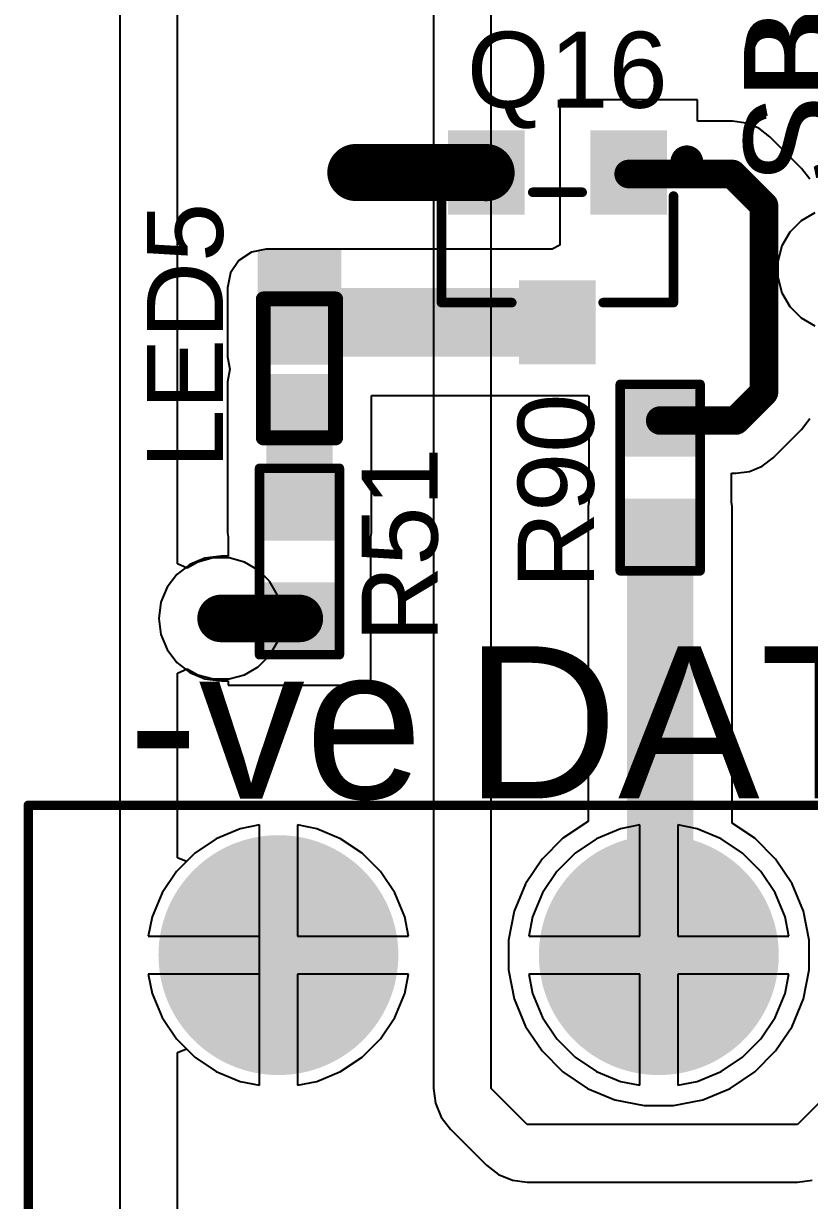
# Model space of a CAD drawing. Header units: millimetres. Extents: x 0 to 214, y 0 to 214.
# Drawn here: x 4.476 to 4.889, y 0.234 to 0.853 of the extents above; entities that cross this region are included whole.
import ezdxf

# ---------------------------------------------------------------- set-up
doc = ezdxf.new("R2010")
doc.units = ezdxf.units.MM
doc.header["$MEASUREMENT"] = 0
for name, color, linetype in [('BottomLayer', 5, 'Continuous'), ('BottomSolder', 6, 'Continuous'), ('MultiLayer', 9, 'Continuous'), ('PadHoleLayer', 156, 'Continuous'), ('TopLayer', 1, 'Continuous'), ('TopOverlay', 2, 'Continuous'), ('TopPaste', 8, 'Continuous'), ('TopSolder', 216, 'Continuous'), ('ViaHoleLayer', 16, 'Continuous')]:
    doc.layers.add(name, color=color, linetype=linetype)
doc.styles.add('Arial', font='', dxfattribs={"height": 0.2})
doc.styles.get('Arial').set_extended_font_data('Arial')

# ---------------------------------------------------------------- blocks, each defined once
blk = doc.blocks.new('RES_0603_274')
at = {"layer": 'TopLayer'}
for points in [[(-0.015, 0.0175), (-0.015, -0.0175), (-0.045, -0.0175), (-0.045, 0.0175)], [(0.045, 0.0175), (0.045, -0.0175), (0.015, -0.0175), (0.015, 0.0175)]]:
    blk.add_hatch(color=1, dxfattribs=at).paths.add_polyline_path(points)
at = {"layer": 'TopPaste'}
for points in [[(-0.015, 0.0175), (-0.015, -0.0175), (-0.045, -0.0175), (-0.045, 0.0175)], [(0.045, 0.0175), (0.045, -0.0175), (0.015, -0.0175), (0.015, 0.0175)]]:
    blk.add_hatch(color=8, dxfattribs=at).paths.add_polyline_path(points)
at = {"layer": 'TopSolder'}
for points in [[(-0.011, 0.0215), (-0.011, -0.0215), (-0.049, -0.0215), (-0.049, 0.0215)], [(0.049, 0.0215), (0.049, -0.0215), (0.011, -0.0215), (0.011, 0.0215)]]:
    blk.add_hatch(color=216, dxfattribs=at).paths.add_polyline_path(points)
at = {"layer": 'TopOverlay', "const_width": 0.005}
for points in [[(-0.049, 0.021), (-0.049, -0.021)], [(-0.049, 0.021), (0.049, 0.021)], [(0.049, 0.021), (0.049, -0.021)], [(-0.049, -0.021), (0.049, -0.021)]]:
    blk.add_lwpolyline(points, dxfattribs=at)
at = {"layer": 'TopOverlay', "const_width": 0.0025}
for points in [[(-0.05025, 0.021, 1), (-0.04775, 0.021, 1)], [(-0.05025, 0.021, 1), (-0.04775, 0.021, 1)], [(0.04775, 0.021, 1), (0.05025, 0.021, 1)], [(0.04775, 0.021, 1), (0.05025, 0.021, 1)], [(-0.05025, -0.021, 1), (-0.04775, -0.021, 1)], [(-0.05025, -0.021, 1), (-0.04775, -0.021, 1)], [(0.04775, -0.021, 1), (0.05025, -0.021, 1)], [(0.04775, -0.021, 1), (0.05025, -0.021, 1)]]:
    blk.add_lwpolyline(points, format="xyb", close=True, dxfattribs=at)
blk = doc.blocks.new('LED_0402_300')
at = {"layer": 'TopLayer'}
for points in [[(-0.0309055, 0.01417325), (-0.0064961, 0.01417325), (-0.0064961, -0.01417325), (-0.0309055, -0.01417325)], [(0.0064961, 0.01417325), (0.0309055, 0.01417325), (0.0309055, -0.01417325), (0.0064961, -0.01417325)]]:
    blk.add_hatch(color=1, dxfattribs=at).paths.add_polyline_path(points)
at = {"layer": 'TopOverlay'}
blk.add_hatch(color=2, dxfattribs=at).paths.add_polyline_path([(0.0369192, -0.022), (0.0629192, -0.022), (0.0629192, 0.022), (0.0369192, 0.022)])
at = {"layer": 'TopPaste'}
for points in [[(-0.0309055, 0.01417325), (-0.0064961, 0.01417325), (-0.0064961, -0.01417325), (-0.0309055, -0.01417325)], [(0.0064961, 0.01417325), (0.0309055, 0.01417325), (0.0309055, -0.01417325), (0.0064961, -0.01417325)]]:
    blk.add_hatch(color=8, dxfattribs=at).paths.add_polyline_path(points)
at = {"layer": 'TopSolder'}
for points in [[(-0.0349055, 0.01817325), (-0.0024961, 0.01817325), (-0.0024961, -0.01817325), (-0.0349055, -0.01817325)], [(0.0024961, 0.01817325), (0.0349055, 0.01817325), (0.0349055, -0.01817325), (0.0024961, -0.01817325)]]:
    blk.add_hatch(color=216, dxfattribs=at).paths.add_polyline_path(points)
at = {"layer": 'TopOverlay', "const_width": 0.007874}
for points in [[(-0.036, 0.019), (-0.036, -0.019)], [(-0.036, 0.019), (0.037, 0.019)], [(0.037, 0.019), (0.037, -0.019)], [(-0.036, -0.019), (0.037, -0.019)]]:
    blk.add_lwpolyline(points, dxfattribs=at)
at = {"layer": 'TopOverlay', "const_width": 0.003937}
for points in [[(-0.0379685, 0.019, 1), (-0.0340315, 0.019, 1)], [(-0.0379685, 0.019, 1), (-0.0340315, 0.019, 1)], [(0.0350315, 0.019, 1), (0.0389685, 0.019, 1)], [(0.0350315, 0.019, 1), (0.0389685, 0.019, 1)], [(-0.0379685, -0.019, 1), (-0.0340315, -0.019, 1)], [(-0.0379685, -0.019, 1), (-0.0340315, -0.019, 1)], [(0.0350315, -0.019, 1), (0.0389685, -0.019, 1)], [(0.0350315, -0.019, 1), (0.0389685, -0.019, 1)]]:
    blk.add_lwpolyline(points, format="xyb", close=True, dxfattribs=at)
blk = doc.blocks.new('TBP01R1_508_03BE_307')
at = {"layer": 'BottomLayer'}
blk.add_hatch(color=5, dxfattribs=at).paths.add_polyline_path([(-0.1590551, 0.0590551), (-0.0409449, 0.0590551), (-0.0409449, -0.0590551), (-0.1590551, -0.0590551)])
h = blk.add_hatch(color=5, dxfattribs=at)
edge = h.paths.add_edge_path()
edge.add_arc((0.1, 0), 0.0590551, 0, 360)
h = blk.add_hatch(color=5, dxfattribs=at)
edge = h.paths.add_edge_path()
edge.add_arc((0.3, 0), 0.0590551, 0, 360)
at = {"layer": 'BottomSolder'}
blk.add_hatch(color=6, dxfattribs=at).paths.add_polyline_path([(-0.1630551, 0.0630551), (-0.0369449, 0.0630551), (-0.0369449, -0.0630551), (-0.1630551, -0.0630551)])
h = blk.add_hatch(color=6, dxfattribs=at)
edge = h.paths.add_edge_path()
edge.add_arc((0.1, 0), 0.0630551, 0, 360)
h = blk.add_hatch(color=6, dxfattribs=at)
edge = h.paths.add_edge_path()
edge.add_arc((0.3, 0), 0.0630551, 0, 360)
at = {"layer": 'MultiLayer'}
blk.add_hatch(color=9, dxfattribs=at).paths.add_polyline_path([(-0.1590551, 0.0590551), (-0.0409449, 0.0590551), (-0.0409449, -0.0590551), (-0.1590551, -0.0590551)])
h = blk.add_hatch(color=9, dxfattribs=at)
edge = h.paths.add_edge_path()
edge.add_arc((0.1, 0), 0.0590551, 0, 360)
h = blk.add_hatch(color=9, dxfattribs=at)
edge = h.paths.add_edge_path()
edge.add_arc((0.3, 0), 0.0590551, 0, 360)
at = {"layer": 'PadHoleLayer'}
h = blk.add_hatch(color=156, dxfattribs=at)
edge = h.paths.add_edge_path()
edge.add_arc((-0.1, 0), 0.0334645, 0, 360)
h = blk.add_hatch(color=156, dxfattribs=at)
edge = h.paths.add_edge_path()
edge.add_arc((0.1, 0), 0.0334645, 0, 360)
h = blk.add_hatch(color=156, dxfattribs=at)
edge = h.paths.add_edge_path()
edge.add_arc((0.3, 0), 0.0334645, 0, 360)
at = {"layer": 'TopLayer'}
blk.add_hatch(color=1, dxfattribs=at).paths.add_polyline_path([(-0.1590551, 0.0590551), (-0.0409449, 0.0590551), (-0.0409449, -0.0590551), (-0.1590551, -0.0590551)])
h = blk.add_hatch(color=1, dxfattribs=at)
edge = h.paths.add_edge_path()
edge.add_arc((0.1, 0), 0.0590551, 0, 360)
h = blk.add_hatch(color=1, dxfattribs=at)
edge = h.paths.add_edge_path()
edge.add_arc((0.3, 0), 0.0590551, 0, 360)
at = {"layer": 'TopSolder'}
blk.add_hatch(color=216, dxfattribs=at).paths.add_polyline_path([(-0.1630551, 0.0630551), (-0.0369449, 0.0630551), (-0.0369449, -0.0630551), (-0.1630551, -0.0630551)])
h = blk.add_hatch(color=216, dxfattribs=at)
edge = h.paths.add_edge_path()
edge.add_arc((0.1, 0), 0.0630551, 0, 360)
h = blk.add_hatch(color=216, dxfattribs=at)
edge = h.paths.add_edge_path()
edge.add_arc((0.3, 0), 0.0630551, 0, 360)
at = {"layer": 'TopOverlay'}
for points, const_width in [([(-0.2314961, 0.3937008), (-0.2314961, -0.0787402)], 0.005), ([(0.4314961, 0.3937008), (-0.2314961, 0.3937008)], 0.005), ([(0.4314961, 0.3937008), (0.4314961, -0.0787402)], 0.005), ([(-0.126, 0.32), (-0.145, 0.339)], 0.01), ([(-0.075, 0.339), (-0.094, 0.32)], 0.01), ([(0.074, 0.32), (0.055, 0.339)], 0.01), ([(0.074, 0.32), (0.055, 0.339)], 0.01), ([(0.125, 0.339), (0.106, 0.32)], 0.01), ([(0.125, 0.339), (0.106, 0.32)], 0.01), ([(0.274, 0.32), (0.255, 0.339)], 0.01), ([(0.325, 0.339), (0.306, 0.32)], 0.01), ([(-0.094, 0.32), (-0.126, 0.32)], 0.01), ([(0.106, 0.32), (0.074, 0.32)], 0.01), ([(0.106, 0.32), (0.074, 0.32)], 0.01), ([(0.306, 0.32), (0.274, 0.32)], 0.01), ([(0.4314961, -0.0787402), (-0.2314961, -0.0787402)], 0.005)]:
    blk.add_lwpolyline(points, dxfattribs=dict(at, const_width=const_width))
for points, const_width in [([(-0.2327461, 0.3937008, 1), (-0.2302461, 0.3937008, 1)], 0.0025), ([(-0.2327461, 0.3937008, 1), (-0.2302461, 0.3937008, 1)], 0.0025), ([(0.4302461, 0.3937008, 1), (0.4327461, 0.3937008, 1)], 0.0025), ([(0.4302461, 0.3937008, 1), (0.4327461, 0.3937008, 1)], 0.0025), ([(-0.1475, 0.339, 1), (-0.1425, 0.339, 1)], 0.005), ([(-0.0775, 0.339, 1), (-0.0725, 0.339, 1)], 0.005), ([(0.0525, 0.339, 1), (0.0575, 0.339, 1)], 0.005), ([(0.0525, 0.339, 1), (0.0575, 0.339, 1)], 0.005), ([(0.1225, 0.339, 1), (0.1275, 0.339, 1)], 0.005), ([(0.1225, 0.339, 1), (0.1275, 0.339, 1)], 0.005), ([(0.2525, 0.339, 1), (0.2575, 0.339, 1)], 0.005), ([(0.3225, 0.339, 1), (0.3275, 0.339, 1)], 0.005), ([(-0.1285, 0.32, 1), (-0.1235, 0.32, 1)], 0.005), ([(-0.1285, 0.32, 1), (-0.1235, 0.32, 1)], 0.005), ([(-0.0965, 0.32, 1), (-0.0915, 0.32, 1)], 0.005), ([(-0.0965, 0.32, 1), (-0.0915, 0.32, 1)], 0.005), ([(0.0715, 0.32, 1), (0.0765, 0.32, 1)], 0.005), ([(0.0715, 0.32, 1), (0.0765, 0.32, 1)], 0.005), ([(0.0715, 0.32, 1), (0.0765, 0.32, 1)], 0.005), ([(0.0715, 0.32, 1), (0.0765, 0.32, 1)], 0.005), ([(0.1035, 0.32, 1), (0.1085, 0.32, 1)], 0.005), ([(0.1035, 0.32, 1), (0.1085, 0.32, 1)], 0.005), ([(0.1035, 0.32, 1), (0.1085, 0.32, 1)], 0.005), ([(0.1035, 0.32, 1), (0.1085, 0.32, 1)], 0.005), ([(0.2715, 0.32, 1), (0.2765, 0.32, 1)], 0.005), ([(0.2715, 0.32, 1), (0.2765, 0.32, 1)], 0.005), ([(0.3035, 0.32, 1), (0.3085, 0.32, 1)], 0.005), ([(0.3035, 0.32, 1), (0.3085, 0.32, 1)], 0.005), ([(-0.103063, -0.067, 1), (-0.110937, -0.067, 1)], 0.007874), ([(-0.1129055, -0.067, 1), (-0.1089685, -0.067, 1)], 0.003937), ([(-0.1050315, -0.067, 1), (-0.1010945, -0.067, 1)], 0.003937), ([(-0.2327461, -0.0787402, 1), (-0.2302461, -0.0787402, 1)], 0.0025), ([(-0.2327461, -0.0787402, 1), (-0.2302461, -0.0787402, 1)], 0.0025), ([(0.4302461, -0.0787402, 1), (0.4327461, -0.0787402, 1)], 0.0025), ([(0.4302461, -0.0787402, 1), (0.4327461, -0.0787402, 1)], 0.0025)]:
    blk.add_lwpolyline(points, format="xyb", close=True, dxfattribs=dict(at, const_width=const_width))
blk = doc.blocks.new('S______B______392')
at = {"layer": 'TopLayer'}
for points in [[(-0.045, -0.0175), (-0.045, 0.0175), (-0.015, 0.0175), (-0.015, -0.0175)], [(0.015, -0.0175), (0.015, 0.0175), (0.045, 0.0175), (0.045, -0.0175)]]:
    blk.add_hatch(color=1, dxfattribs=at).paths.add_polyline_path(points)
at = {"layer": 'TopPaste'}
for points in [[(-0.045, -0.0175), (-0.045, 0.0175), (-0.015, 0.0175), (-0.015, -0.0175)], [(0.015, -0.0175), (0.015, 0.0175), (0.045, 0.0175), (0.045, -0.0175)]]:
    blk.add_hatch(color=8, dxfattribs=at).paths.add_polyline_path(points)
at = {"layer": 'TopSolder'}
for points in [[(-0.049, -0.0215), (-0.049, 0.0215), (-0.011, 0.0215), (-0.011, -0.0215)], [(0.011, -0.0215), (0.011, 0.0215), (0.049, 0.0215), (0.049, -0.0215)]]:
    blk.add_hatch(color=216, dxfattribs=at).paths.add_polyline_path(points)
at = {"layer": 'TopOverlay', "const_width": 0.005}
for points in [[(0.05, 0.022), (-0.05, 0.022)], [(-0.05, -0.022), (-0.05, 0.022)], [(0.05, -0.022), (0.05, 0.022)], [(0.05, -0.022), (-0.05, -0.022)]]:
    blk.add_lwpolyline(points, dxfattribs=at)
at = {"layer": 'TopOverlay', "const_width": 0.0025}
for points in [[(-0.05125, 0.022, 1), (-0.04875, 0.022, 1)], [(-0.05125, 0.022, 1), (-0.04875, 0.022, 1)], [(0.04875, 0.022, 1), (0.05125, 0.022, 1)], [(0.04875, 0.022, 1), (0.05125, 0.022, 1)], [(-0.05125, -0.022, 1), (-0.04875, -0.022, 1)], [(-0.05125, -0.022, 1), (-0.04875, -0.022, 1)], [(0.04875, -0.022, 1), (0.05125, -0.022, 1)], [(0.04875, -0.022, 1), (0.05125, -0.022, 1)]]:
    blk.add_lwpolyline(points, format="xyb", close=True, dxfattribs=at)
at = {"layer": 'TopOverlay'}
blk.add_text('SB2', height=0.05, rotation=-180, dxfattribs=at).set_placement((0.0468972, -0.027803))
blk = doc.blocks.new('RES_0603_399')
at = {"layer": 'TopLayer'}
for points in [[(-0.015, 0.0175), (-0.015, -0.0175), (-0.045, -0.0175), (-0.045, 0.0175)], [(0.045, 0.0175), (0.045, -0.0175), (0.015, -0.0175), (0.015, 0.0175)]]:
    blk.add_hatch(color=1, dxfattribs=at).paths.add_polyline_path(points)
at = {"layer": 'TopPaste'}
for points in [[(-0.015, 0.0175), (-0.015, -0.0175), (-0.045, -0.0175), (-0.045, 0.0175)], [(0.045, 0.0175), (0.045, -0.0175), (0.015, -0.0175), (0.015, 0.0175)]]:
    blk.add_hatch(color=8, dxfattribs=at).paths.add_polyline_path(points)
at = {"layer": 'TopSolder'}
for points in [[(-0.011, 0.0215), (-0.011, -0.0215), (-0.049, -0.0215), (-0.049, 0.0215)], [(0.049, 0.0215), (0.049, -0.0215), (0.011, -0.0215), (0.011, 0.0215)]]:
    blk.add_hatch(color=216, dxfattribs=at).paths.add_polyline_path(points)
at = {"layer": 'TopOverlay', "const_width": 0.005}
for points in [[(0.049, 0.021), (-0.049, 0.021)], [(-0.049, -0.021), (-0.049, 0.021)], [(0.049, -0.021), (0.049, 0.021)], [(0.049, -0.021), (-0.049, -0.021)]]:
    blk.add_lwpolyline(points, dxfattribs=at)
at = {"layer": 'TopOverlay', "const_width": 0.0025}
for points in [[(-0.05025, 0.021, 1), (-0.04775, 0.021, 1)], [(-0.05025, 0.021, 1), (-0.04775, 0.021, 1)], [(0.04775, 0.021, 1), (0.05025, 0.021, 1)], [(0.04775, 0.021, 1), (0.05025, 0.021, 1)], [(-0.05025, -0.021, 1), (-0.04775, -0.021, 1)], [(-0.05025, -0.021, 1), (-0.04775, -0.021, 1)], [(0.04775, -0.021, 1), (0.05025, -0.021, 1)], [(0.04775, -0.021, 1), (0.05025, -0.021, 1)]]:
    blk.add_lwpolyline(points, format="xyb", close=True, dxfattribs=at)
blk = doc.blocks.new('SOT_23_430')
at = {"layer": 'TopLayer'}
for points in [[(-0.01614175, 0.05748035), (0.01614175, 0.05748035), (0.01614175, 0.02125985), (-0.01614175, 0.02125985)], [(-0.05354335, -0.02125985), (-0.02125985, -0.02125985), (-0.02125985, -0.05748035), (-0.05354335, -0.05748035)], [(0.02125985, -0.02125985), (0.05354335, -0.02125985), (0.05354335, -0.05748035), (0.02125985, -0.05748035)]]:
    blk.add_hatch(color=1, dxfattribs=at).paths.add_polyline_path(points)
at = {"layer": 'TopPaste'}
for points in [[(-0.01614175, 0.05748035), (0.01614175, 0.05748035), (0.01614175, 0.02125985), (-0.01614175, 0.02125985)], [(-0.05354335, -0.02125985), (-0.02125985, -0.02125985), (-0.02125985, -0.05748035), (-0.05354335, -0.05748035)], [(0.02125985, -0.02125985), (0.05354335, -0.02125985), (0.05354335, -0.05748035), (0.02125985, -0.05748035)]]:
    blk.add_hatch(color=8, dxfattribs=at).paths.add_polyline_path(points)
at = {"layer": 'TopSolder'}
for points in [[(-0.02014175, 0.06148035), (0.02014175, 0.06148035), (0.02014175, 0.01725985), (-0.02014175, 0.01725985)], [(-0.05754335, -0.01725985), (-0.01725985, -0.01725985), (-0.01725985, -0.06148035), (-0.05754335, -0.06148035)], [(0.01725985, -0.01725985), (0.05754335, -0.01725985), (0.05754335, -0.06148035), (0.01725985, -0.06148035)]]:
    blk.add_hatch(color=216, dxfattribs=at).paths.add_polyline_path(points)
at = {"layer": 'TopOverlay', "const_width": 0.005}
for points in [[(-0.024, 0.029), (-0.061, 0.029)], [(-0.061, 0.029), (-0.061, -0.027)], [(0.061, 0.029), (0.024, 0.029)], [(0.061, 0.029), (0.061, -0.027)], [(0.013, -0.029), (-0.013, -0.029)]]:
    blk.add_lwpolyline(points, dxfattribs=at)
at = {"layer": 'TopOverlay'}
for points, const_width in [([(-0.06225, 0.029, 1), (-0.05975, 0.029, 1)], 0.0025), ([(-0.06225, 0.029, 1), (-0.05975, 0.029, 1)], 0.0025), ([(-0.02525, 0.029, 1), (-0.02275, 0.029, 1)], 0.0025), ([(0.02275, 0.029, 1), (0.02525, 0.029, 1)], 0.0025), ([(0.05975, 0.029, 1), (0.06225, 0.029, 1)], 0.0025), ([(0.05975, 0.029, 1), (0.06225, 0.029, 1)], 0.0025), ([(-0.06225, -0.027, 1), (-0.05975, -0.027, 1)], 0.0025), ([(0.05975, -0.027, 1), (0.06225, -0.027, 1)], 0.0025), ([(-0.01425, -0.029, 1), (-0.01175, -0.029, 1)], 0.0025), ([(0.01175, -0.029, 1), (0.01425, -0.029, 1)], 0.0025), ([(-0.0643944, -0.045, 1), (-0.0716056, -0.045, 1)], 0.01), ([(-0.0741056, -0.045, 1), (-0.0691056, -0.045, 1)], 0.005), ([(-0.0668944, -0.045, 1), (-0.0618944, -0.045, 1)], 0.005)]:
    blk.add_lwpolyline(points, format="xyb", close=True, dxfattribs=dict(at, const_width=const_width))

msp = doc.modelspace()

# ---------------------------------------------------------------- hatches: boundary and pattern name
at = {"layer": 'BottomLayer'}
h = msp.add_hatch(color=5, dxfattribs=at)
edge = h.paths.add_edge_path()
edge.add_arc((4.6508676, 0.7744045), 0.011811, 0, 360)
h = msp.add_hatch(color=5, dxfattribs=at)
edge = h.paths.add_edge_path()
edge.add_arc((4.58, 0.54), 0.011811, 0, 360)
at = {"layer": 'BottomSolder'}
h = msp.add_hatch(color=6, dxfattribs=at)
edge = h.paths.add_edge_path()
edge.add_arc((4.6508676, 0.7744045), 0.0059055, 0, 360)
at = {"layer": 'TopLayer'}
h = msp.add_hatch(color=1, dxfattribs=at)
edge = h.paths.add_edge_path()
edge.add_arc((4.6508676, 0.7744045), 0.011811, 0, 360)
for points in [[(4.6037295, 0.677554), (4.7730093, 0.677554), (4.7730093, 0.7137746), (4.6037295, 0.7137746)], [(4.6037295, 0.5849236), (4.6387295, 0.5849236), (4.6387295, 0.6644274), (4.6037295, 0.6644274)], [(4.7933676, 0.3630327), (4.8283676, 0.3630327), (4.8283676, 0.5990343), (4.7933676, 0.5990343)]]:
    msp.add_hatch(color=1, dxfattribs=at).paths.add_polyline_path(points)
h = msp.add_hatch(color=1, dxfattribs=at)
edge = h.paths.add_edge_path()
edge.add_arc((4.58, 0.54), 0.011811, 0, 360)
at = {"layer": 'TopSolder'}
h = msp.add_hatch(color=216, dxfattribs=at)
edge = h.paths.add_edge_path()
edge.add_arc((4.6508676, 0.7744045), 0.0059055, 0, 360)
at = {"layer": 'ViaHoleLayer'}
h = msp.add_hatch(color=16, dxfattribs=at)
edge = h.paths.add_edge_path()
edge.add_arc((4.6508676, 0.7744045), 0.0059055, 0, 360)
h = msp.add_hatch(color=16, dxfattribs=at)
edge = h.paths.add_edge_path()
edge.add_arc((4.58, 0.54), 0.0059055, 0, 360)

# ---------------------------------------------------------------- linework, layer by layer
at = {"layer": 'BottomLayer'}
for p, q in [((4.5268671, 0.8969332), (4.5268676, 0.825)), ((4.722, 0.541), (4.722, 0.8917663)), ((4.5571265, 0.825), (4.5571261, 0.8785457)), ((4.6917411, 0.8783961), (4.6917411, 0.541)), ((4.5268676, 0.825), (4.5268676, 0.0508676)), ((4.5571265, 0.5686891), (4.5571265, 0.825)), ((4.8849844, 0.7489608), (4.8790617, 0.7430381)), ((4.8922382, 0.7531488), (4.8849844, 0.7489608)), ((4.8790617, 0.7430381), (4.8748737, 0.7357843)), ((4.8748737, 0.7357843), (4.8727058, 0.7276937)), ((4.8727058, 0.7276937), (4.8727058, 0.7193177)), ((4.8727058, 0.7193177), (4.8748737, 0.7112271)), ((4.8748737, 0.7112271), (4.8790617, 0.7039733)), ((4.8790617, 0.7039733), (4.8849844, 0.6980506)), ((4.8849844, 0.6980506), (4.8922382, 0.6938626)), ((4.5677214, 0.5696431), (4.5621265, 0.5664129)), ((4.575812, 0.571811), (4.5677214, 0.5696431)), ((4.584188, 0.571811), (4.575812, 0.571811)), ((4.5922786, 0.5696431), (4.584188, 0.571811)), ((4.5995324, 0.5654551), (4.5922786, 0.5696431)), ((4.5621265, 0.5664129), (4.5571265, 0.5686891)), ((4.6054551, 0.5595324), (4.5995324, 0.5654551)), ((4.6096431, 0.5522786), (4.6054551, 0.5595324)), ((4.611811, 0.544188), (4.6096431, 0.5522786)), ((4.611811, 0.535812), (4.611811, 0.544188)), ((4.6917411, 0.541), (4.6917409, 0.2930008)), ((4.7219998, 0.2930001), (4.722, 0.541)), ((4.6096431, 0.5277214), (4.611811, 0.535812)), ((4.6054551, 0.5204676), (4.6096431, 0.5277214)), ((4.5995324, 0.5145449), (4.6054551, 0.5204676)), ((4.5571265, 0.5113109), (4.5621265, 0.5135871)), ((4.5621265, 0.5135871), (4.5677214, 0.5103569)), ((4.5922786, 0.5103569), (4.5995324, 0.5145449)), ((4.5571265, 0.4141997), (4.5571265, 0.5113109)), ((4.5677214, 0.5103569), (4.575812, 0.508189)), ((4.575812, 0.508189), (4.584188, 0.508189)), ((4.584188, 0.508189), (4.5922786, 0.5103569)), ((4.5900084, 0.429434), (4.5774412, 0.4242285)), ((4.6001508, 0.4314515), (4.5900084, 0.429434)), ((4.6001508, 0.3630327), (4.6001508, 0.4314515)), ((4.6302936, 0.429434), (4.6201508, 0.4314516)), ((4.6201508, 0.4314516), (4.6201508, 0.3730327)), ((4.6428608, 0.4242285), (4.6302936, 0.429434)), ((4.7900084, 0.429434), (4.7774412, 0.4242285)), ((4.8001508, 0.4314515), (4.7900084, 0.429434)), ((4.8001508, 0.3730327), (4.8001508, 0.4314515)), ((4.8302936, 0.429434), (4.8201508, 0.4314516)), ((4.8201508, 0.4314516), (4.8201508, 0.3730327)), ((4.8428608, 0.4242285), (4.8302936, 0.429434)), ((4.5774412, 0.4242285), (4.566131, 0.4166713)), ((4.654171, 0.4166713), (4.6428608, 0.4242285)), ((4.7774412, 0.4242285), (4.766131, 0.4166713)), ((4.854171, 0.4166713), (4.8428608, 0.4242285)), ((4.566131, 0.4166713), (4.5617459, 0.4122862)), ((4.6637896, 0.4070527), (4.654171, 0.4166713)), ((4.766131, 0.4166713), (4.7565124, 0.4070527)), ((4.8637896, 0.4070527), (4.854171, 0.4166713)), ((4.5617459, 0.4122862), (4.5571265, 0.4141997)), ((4.6713468, 0.3957425), (4.6637896, 0.4070527)), ((4.7565124, 0.4070527), (4.7489552, 0.3957425)), ((4.8713468, 0.3957425), (4.8637896, 0.4070527)), ((4.6765523, 0.3831753), (4.6713468, 0.3957425)), ((4.7489552, 0.3957425), (4.7437497, 0.3831753)), ((4.8765523, 0.3831753), (4.8713468, 0.3957425)), ((4.6785698, 0.3730327), (4.6765523, 0.3831753)), ((4.7437497, 0.3831753), (4.7417322, 0.3730327)), ((4.8785698, 0.3730327), (4.8765523, 0.3831753)), ((4.6201508, 0.3730327), (4.6785698, 0.3730327)), ((4.7417322, 0.3730327), (4.8001508, 0.3730327)), ((4.8201508, 0.3730327), (4.8785698, 0.3730327)), ((4.6001508, 0.2946139), (4.6001508, 0.3630327)), ((4.6785698, 0.3530327), (4.6201508, 0.3530327)), ((4.6201508, 0.3530327), (4.6201508, 0.2946138)), ((4.6765523, 0.3428901), (4.6785698, 0.3530327)), ((4.8001508, 0.3530327), (4.7417322, 0.3530327)), ((4.7417322, 0.3530327), (4.7437497, 0.3428901)), ((4.8001508, 0.2946139), (4.8001508, 0.3530327)), ((4.8785698, 0.3530327), (4.8201508, 0.3530327)), ((4.8201508, 0.3530327), (4.8201508, 0.2946138)), ((4.8765523, 0.3428901), (4.8785698, 0.3530327)), ((4.6713468, 0.3303229), (4.6765523, 0.3428901)), ((4.7437497, 0.3428901), (4.7489552, 0.3303229)), ((4.8713468, 0.3303229), (4.8765523, 0.3428901)), ((4.6637896, 0.3190127), (4.6713468, 0.3303229)), ((4.7489552, 0.3303229), (4.7565124, 0.3190127)), ((4.8637896, 0.3190127), (4.8713468, 0.3303229)), ((4.654171, 0.3093941), (4.6637896, 0.3190127)), ((4.7565124, 0.3190127), (4.766131, 0.3093941)), ((4.854171, 0.3093941), (4.8637896, 0.3190127)), ((4.5571265, 0.3118657), (4.5617459, 0.3137792)), ((4.5571265, 0.0508676), (4.5571265, 0.3118657)), ((4.5617459, 0.3137792), (4.566131, 0.3093941)), ((4.566131, 0.3093941), (4.5774412, 0.3018369)), ((4.6428608, 0.3018369), (4.654171, 0.3093941)), ((4.766131, 0.3093941), (4.7774412, 0.3018369)), ((4.8428608, 0.3018369), (4.854171, 0.3093941)), ((4.5774412, 0.3018369), (4.5900084, 0.2966314)), ((4.6302936, 0.2966314), (4.6428608, 0.3018369)), ((4.7774412, 0.3018369), (4.7900084, 0.2966314)), ((4.8302936, 0.2966314), (4.8428608, 0.3018369)), ((4.5900084, 0.2966314), (4.6001508, 0.2946139)), ((4.6201508, 0.2946138), (4.6302936, 0.2966314)), ((4.6917409, 0.2930008), (4.6917408, 0.293)), ((4.6917408, 0.293), (4.6927719, 0.2851685)), ((4.741, 0.274), (4.7219998, 0.2930001)), ((4.7900084, 0.2966314), (4.8001508, 0.2946139)), ((4.8201508, 0.2946138), (4.8302936, 0.2966314)), ((4.903, 0.2939999), (4.8829999, 0.274)), ((4.6927719, 0.2851685), (4.6957948, 0.2778706)), ((4.6957948, 0.2778706), (4.7006035, 0.2716038)), ((4.8829999, 0.274), (4.741, 0.274)), ((4.7006035, 0.2716038), (4.7006039, 0.2716035)), ((4.7006039, 0.2716035), (4.7196034, 0.2526041)), ((4.7196034, 0.2526041), (4.7196037, 0.2526037)), ((4.7196037, 0.2526037), (4.7258706, 0.2477949)), ((4.7258706, 0.2477949), (4.7331684, 0.2447721)), ((4.7331684, 0.2447721), (4.741, 0.2437411)), ((4.741, 0.2437411), (4.8829989, 0.2437411)), ((4.8829989, 0.2437411), (4.8829997, 0.243741)), ((4.8829997, 0.243741), (4.8908315, 0.2447721))]:
    msp.add_line(p, q, dxfattribs=at)
at = {"layer": 'TopLayer'}
for p, q in [((4.8304109, 0.8125147), (4.7581275, 0.8125147)), ((4.7581275, 0.8125147), (4.7581275, 0.7362944)), ((4.8304109, 0.8013576), (4.8304109, 0.8125147)), ((4.8488321, 0.8013576), (4.8304109, 0.8013576)), ((4.856011, 0.8004125), (4.8488321, 0.8013576)), ((4.8627008, 0.7976415), (4.856011, 0.8004125)), ((4.8684453, 0.7932335), (4.8627008, 0.7976415)), ((4.885094, 0.7765848), (4.8684453, 0.7932335)), ((4.889502, 0.7708403), (4.885094, 0.7765848)), ((4.7581275, 0.7362944), (4.7540089, 0.7341664)), ((4.5959259, 0.7326142), (4.5893103, 0.7281938)), ((4.6037295, 0.7341664), (4.5959259, 0.7326142)), ((4.7540089, 0.7341664), (4.6037295, 0.7341664)), ((4.5893103, 0.7281938), (4.5848899, 0.7215782)), ((4.5848899, 0.7215782), (4.5833377, 0.7137746)), ((4.5833377, 0.7137746), (4.5833377, 0.677554)), ((4.5833377, 0.677554), (4.5846432, 0.6709908)), ((4.5846432, 0.6709908), (4.5833377, 0.6644275)), ((4.5833377, 0.6644275), (4.5833377, 0.5849236)), ((4.6591213, 0.5849236), (4.6591213, 0.6571622)), ((4.6591213, 0.6571622), (4.7730093, 0.6571622)), ((4.7730093, 0.6571622), (4.7733676, 0.6568682)), ((4.7733676, 0.6568682), (4.7733676, 0.6010042)), ((4.8850941, 0.639326), (4.889502, 0.6450705)), ((4.8701892, 0.6244212), (4.8850941, 0.639326)), ((4.8577549, 0.6172422), (4.8644447, 0.6200132)), ((4.8644447, 0.6200132), (4.8701892, 0.6244212)), ((4.8483676, 0.6010042), (4.8483676, 0.6162971)), ((4.8483676, 0.6162971), (4.850576, 0.6162971)), ((4.850576, 0.6162971), (4.8577549, 0.6172422)), ((4.7733676, 0.6010042), (4.7729758, 0.5990344)), ((4.8487594, 0.5990344), (4.8483676, 0.6010042)), ((4.7729758, 0.5990344), (4.7729758, 0.4332028)), ((4.8487594, 0.4323141), (4.8487594, 0.5990344)), ((4.5833377, 0.5849236), (4.5837295, 0.5829538)), ((4.5837295, 0.5829538), (4.5837295, 0.5727804)), ((4.6587295, 0.5829538), (4.6591213, 0.5849236)), ((4.6587295, 0.5649236), (4.6587295, 0.5829538)), ((4.5715158, 0.5716634), (4.5636098, 0.5683887)), ((4.58, 0.5727804), (4.5715158, 0.5716634)), ((4.5837295, 0.5727804), (4.58, 0.5727804)), ((4.5568208, 0.5631792), (4.5516113, 0.5563902)), ((4.5636098, 0.5683887), (4.5568208, 0.5631792)), ((4.6587295, 0.5049236), (4.6587295, 0.5649236)), ((4.5516113, 0.5563902), (4.5483366, 0.5484842)), ((4.5483366, 0.5484842), (4.5472196, 0.54)), ((4.5472196, 0.54), (4.5483366, 0.5315158)), ((4.5483366, 0.5315158), (4.5516113, 0.5236098)), ((4.5516113, 0.5236098), (4.5568208, 0.5168208)), ((4.5568208, 0.5168208), (4.5636098, 0.5116113)), ((4.5636098, 0.5116113), (4.5715158, 0.5083366)), ((4.5715158, 0.5083366), (4.58, 0.5072196)), ((4.58, 0.5072196), (4.5837295, 0.5072196)), ((4.5837295, 0.5072196), (4.5837295, 0.5049236)), ((4.5837295, 0.5049236), (4.6587295, 0.5049236)), ((4.7727044, 0.4330904), (4.7597563, 0.4244388)), ((4.7729758, 0.4332028), (4.7727044, 0.4330904)), ((4.5900084, 0.429434), (4.5774412, 0.4242285)), ((4.6001508, 0.4314515), (4.5900084, 0.429434)), ((4.6001508, 0.3730327), (4.6001508, 0.4314515)), ((4.6302936, 0.429434), (4.6201508, 0.4314516)), ((4.6201508, 0.4314516), (4.6201508, 0.3730327)), ((4.6428608, 0.4242285), (4.6302936, 0.429434)), ((4.8605457, 0.4244388), (4.8487594, 0.4323141)), ((4.5774412, 0.4242285), (4.566131, 0.4166713)), ((4.654171, 0.4166713), (4.6428608, 0.4242285)), ((4.7597563, 0.4244388), (4.7487449, 0.4134274)), ((4.8715571, 0.4134274), (4.8605457, 0.4244388)), ((4.566131, 0.4166713), (4.5565124, 0.4070527)), ((4.6637896, 0.4070527), (4.654171, 0.4166713)), ((4.7487449, 0.4134274), (4.7400933, 0.4004793)), ((4.8802087, 0.4004793), (4.8715571, 0.4134274)), ((4.5565124, 0.4070527), (4.5489552, 0.3957425)), ((4.6713468, 0.3957425), (4.6637896, 0.4070527)), ((4.7400933, 0.4004793), (4.734134, 0.3860922)), ((4.886168, 0.3860922), (4.8802087, 0.4004793)), ((4.5489552, 0.3957425), (4.5437497, 0.3831753)), ((4.6765523, 0.3831753), (4.6713468, 0.3957425)), ((4.734134, 0.3860922), (4.7310959, 0.3708189)), ((4.8892061, 0.3708189), (4.886168, 0.3860922)), ((4.5437497, 0.3831753), (4.5417322, 0.3730327)), ((4.6785698, 0.3730327), (4.6765523, 0.3831753)), ((4.5417322, 0.3730327), (4.6001508, 0.3730327)), ((4.6201508, 0.3730327), (4.6785698, 0.3730327)), ((4.7310959, 0.3708189), (4.7310959, 0.3552465)), ((4.8892061, 0.3552465), (4.8892061, 0.3708189)), ((4.6001508, 0.3530327), (4.5417322, 0.3530327)), ((4.5417322, 0.3530327), (4.5437497, 0.3428901)), ((4.6001508, 0.2946139), (4.6001508, 0.3530327)), ((4.6785698, 0.3530327), (4.6201508, 0.3530327)), ((4.6201508, 0.3530327), (4.6201508, 0.2946138)), ((4.6765523, 0.3428901), (4.6785698, 0.3530327)), ((4.7310959, 0.3552465), (4.734134, 0.3399732)), ((4.886168, 0.3399732), (4.8892061, 0.3552465)), ((4.5437497, 0.3428901), (4.5489552, 0.3303229)), ((4.6713468, 0.3303229), (4.6765523, 0.3428901)), ((4.734134, 0.3399732), (4.7400933, 0.3255861)), ((4.8802087, 0.3255861), (4.886168, 0.3399732)), ((4.5489552, 0.3303229), (4.5565124, 0.3190127)), ((4.6637896, 0.3190127), (4.6713468, 0.3303229)), ((4.7400933, 0.3255861), (4.7487449, 0.312638)), ((4.8715571, 0.312638), (4.8802087, 0.3255861)), ((4.5565124, 0.3190127), (4.566131, 0.3093941)), ((4.654171, 0.3093941), (4.6637896, 0.3190127)), ((4.566131, 0.3093941), (4.5774412, 0.3018369)), ((4.6428608, 0.3018369), (4.654171, 0.3093941)), ((4.7487449, 0.312638), (4.7597563, 0.3016266)), ((4.8605457, 0.3016266), (4.8715571, 0.312638)), ((4.5774412, 0.3018369), (4.5900084, 0.2966314)), ((4.6302936, 0.2966314), (4.6428608, 0.3018369)), ((4.7597563, 0.3016266), (4.7727044, 0.292975)), ((4.8475976, 0.292975), (4.8605457, 0.3016266)), ((4.5900084, 0.2966314), (4.6001508, 0.2946139)), ((4.6201508, 0.2946138), (4.6302936, 0.2966314)), ((4.7727044, 0.292975), (4.7870915, 0.2870157)), ((4.8332105, 0.2870157), (4.8475976, 0.292975)), ((4.7870915, 0.2870157), (4.8023648, 0.2839776)), ((4.8179372, 0.2839776), (4.8332105, 0.2870157)), ((4.8023648, 0.2839776), (4.8179372, 0.2839776))]:
    msp.add_line(p, q, dxfattribs=at)
for points, const_width in [([(4.6508676, 0.7744045), (4.7192444, 0.7744045)], 0.03), ([(4.7192444, 0.7744045), (4.7193552, 0.7742937)], 0.03), ([(4.7942692, 0.7736203), (4.8488321, 0.7736203)], 0.015), ([(4.8488321, 0.7736203), (4.8654808, 0.7569716)], 0.015), ([(4.7193552, 0.7742937), (4.719466, 0.7744045)], 0.01), ([(4.8654808, 0.6589392), (4.8654808, 0.7569716)], 0.015), ([(4.850576, 0.6440344), (4.8654808, 0.6589392)], 0.015), ([(4.8108676, 0.6440344), (4.850576, 0.6440344)], 0.015), ([(4.58, 0.54), (4.6211531, 0.54)], 0.025), ([(4.6211531, 0.54), (4.6212295, 0.5399236)], 0.01)]:
    msp.add_lwpolyline(points, dxfattribs=dict(at, const_width=const_width))
for points, const_width in [([(4.6433676, 0.7744045, 1), (4.6583676, 0.7744045, 1)], 0.015), ([(4.7117444, 0.7744045, 1), (4.7267444, 0.7744045, 1)], 0.015), ([(4.7117444, 0.7744045, 1), (4.7267444, 0.7744045, 1)], 0.015), ([(4.7118552, 0.7742937, 1), (4.7268552, 0.7742937, 1)], 0.015), ([(4.7905192, 0.7736203, 1), (4.7980192, 0.7736203, 1)], 0.0075), ([(4.8450821, 0.7736203, 1), (4.8525821, 0.7736203, 1)], 0.0075), ([(4.8450821, 0.7736203, 1), (4.8525821, 0.7736203, 1)], 0.0075), ([(4.7168552, 0.7742937, 1), (4.7218552, 0.7742937, 1)], 0.005), ([(4.716966, 0.7744045, 1), (4.721966, 0.7744045, 1)], 0.005), ([(4.8617308, 0.7569716, 1), (4.8692308, 0.7569716, 1)], 0.0075), ([(4.8617308, 0.7569716, 1), (4.8692308, 0.7569716, 1)], 0.0075), ([(4.8617308, 0.6589392, 1), (4.8692308, 0.6589392, 1)], 0.0075), ([(4.8617308, 0.6589392, 1), (4.8692308, 0.6589392, 1)], 0.0075), ([(4.8071176, 0.6440344, 1), (4.8146176, 0.6440344, 1)], 0.0075), ([(4.846826, 0.6440344, 1), (4.854326, 0.6440344, 1)], 0.0075), ([(4.846826, 0.6440344, 1), (4.854326, 0.6440344, 1)], 0.0075), ([(4.57375, 0.54, 1), (4.58625, 0.54, 1)], 0.0125), ([(4.6149031, 0.54, 1), (4.6274031, 0.54, 1)], 0.0125), ([(4.6186531, 0.54, 1), (4.6236531, 0.54, 1)], 0.005), ([(4.6187295, 0.5399236, 1), (4.6237295, 0.5399236, 1)], 0.005)]:
    msp.add_lwpolyline(points, format="xyb", close=True, dxfattribs=dict(at, const_width=const_width))

# ---------------------------------------------------------------- block references
for name, p, rotation in [('S______B______392', (4.9326707, 0.8153051), 270), ('SOT_23_430', (4.7568676, 0.7350344), 180), ('LED_0402_300', (4.6212295, 0.6709236), 90), ('RES_0603_274', (4.8108676, 0.6140344), 90), ('RES_0603_399', (4.6212295, 0.5699236), 270), ('TBP01R1_508_03BE_307', (4.910151, 0.3630327), 180)]:
    msp.add_blockref(name, p, dxfattribs=dict(rotation=rotation))

# ---------------------------------------------------------------- texts
at = {"layer": 'TopOverlay', "style": 'Arial'}
for s, height, rotation, p in [('SB2', 0.05, 90, (4.9054533, 0.7684079)), ('LED5', 0.04, 90, (4.5809935, 0.6186904)), ('R90', 0.04, 90, (4.7759935, 0.5556839)), ('R51', 0.04, 90, (4.693861, 0.5273829)), ('DATA', 0.08, 360, (4.7079784, 0.4453963)), ('-ve', 0.08, 360, (4.5309784, 0.4453335))]:
    msp.add_text(s, height=height, rotation=rotation, dxfattribs=at).set_placement(p)
msp.add_text('Q16', height=0.04, dxfattribs=at).set_placement((4.709216, 0.8083991))

doc.saveas('drawing.dxf')
